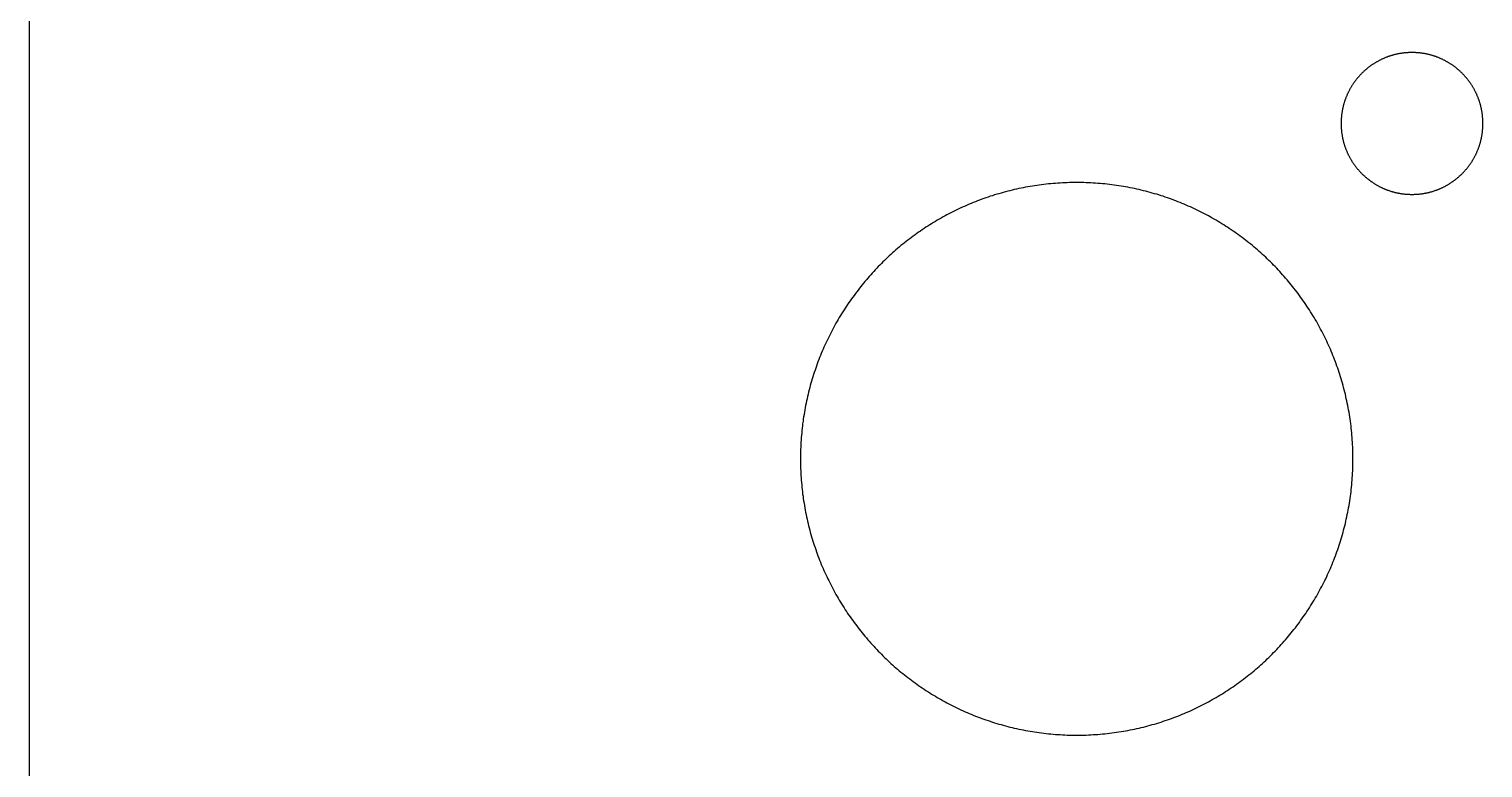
# Model space of a CAD drawing. Extents: x -13 to 43.9, y 40.3 to 95.3.
# Drawn here: x -13 to 7.5, y 50.67 to 61.08 of the extents above; entities that cross this region are included whole.
import ezdxf

# ---------------------------------------------------------------- set-up
doc = ezdxf.new("R2010")
doc.units = 0
doc.layers.get('0').update_dxf_attribs({"linetype": 'CONTINUOUS'})

msp = doc.modelspace()

# ---------------------------------------------------------------- linework, layer by layer
at = {"color": 7}
for points in [[(-13, 92.25), (-13, 47.25), (5.328, 47.25), (5.328, 46.75)], [(6.298, 60.73), (6.29, 60.728), (6.282, 60.726), (6.274, 60.724), (6.266, 60.722), (6.258, 60.721), (6.25, 60.719), (6.242, 60.716), (6.234, 60.714), (6.226, 60.712), (6.218, 60.71), (6.21, 60.707), (6.203, 60.705), (6.195, 60.703), (6.187, 60.7), (6.179, 60.697), (6.172, 60.695), (6.164, 60.692), (6.156, 60.689), (6.149, 60.686), (6.141, 60.684), (6.133, 60.681), (6.126, 60.678), (6.118, 60.675), (6.111, 60.671)], [(6.5, 60.75), (6.491, 60.75), (6.483, 60.75), (6.474, 60.75), (6.466, 60.749), (6.457, 60.749), (6.449, 60.749), (6.44, 60.748), (6.432, 60.748), (6.423, 60.747), (6.415, 60.746), (6.406, 60.746), (6.398, 60.745), (6.389, 60.744), (6.381, 60.743), (6.373, 60.742), (6.364, 60.741), (6.356, 60.74), (6.348, 60.738), (6.339, 60.737), (6.331, 60.736), (6.323, 60.734), (6.315, 60.733), (6.307, 60.731), (6.298, 60.73)], [(6.702, 60.73), (6.693, 60.731), (6.685, 60.733), (6.677, 60.734), (6.669, 60.736), (6.661, 60.737), (6.652, 60.738), (6.644, 60.74), (6.636, 60.741), (6.627, 60.742), (6.619, 60.743), (6.611, 60.744), (6.602, 60.745), (6.594, 60.746), (6.585, 60.746), (6.577, 60.747), (6.568, 60.748), (6.56, 60.748), (6.551, 60.749), (6.543, 60.749), (6.534, 60.749), (6.526, 60.75), (6.517, 60.75), (6.509, 60.75), (6.5, 60.75)], [(6.889, 60.671), (6.882, 60.675), (6.874, 60.678), (6.867, 60.681), (6.859, 60.684), (6.851, 60.686), (6.844, 60.689), (6.836, 60.692), (6.828, 60.695), (6.821, 60.697), (6.813, 60.7), (6.805, 60.703), (6.797, 60.705), (6.79, 60.707), (6.782, 60.71), (6.774, 60.712), (6.766, 60.714), (6.758, 60.716), (6.75, 60.719), (6.742, 60.721), (6.734, 60.722), (6.726, 60.724), (6.718, 60.726), (6.71, 60.728), (6.702, 60.73)], [(5.941, 60.579), (5.934, 60.575), (5.928, 60.57), (5.921, 60.566), (5.915, 60.561), (5.908, 60.556), (5.902, 60.551), (5.895, 60.547), (5.889, 60.542), (5.883, 60.537), (5.876, 60.532), (5.87, 60.527), (5.864, 60.522), (5.858, 60.517), (5.852, 60.511), (5.846, 60.506), (5.84, 60.501), (5.834, 60.496), (5.828, 60.49), (5.822, 60.485), (5.816, 60.479), (5.81, 60.474), (5.804, 60.468), (5.799, 60.463), (5.793, 60.457)], [(6.111, 60.671), (6.103, 60.668), (6.096, 60.665), (6.088, 60.662), (6.081, 60.658), (6.074, 60.655), (6.066, 60.651), (6.059, 60.648), (6.052, 60.644), (6.045, 60.641), (6.038, 60.637), (6.03, 60.633), (6.023, 60.629), (6.016, 60.625), (6.009, 60.621), (6.002, 60.618), (5.995, 60.613), (5.988, 60.609), (5.981, 60.605), (5.975, 60.601), (5.968, 60.597), (5.961, 60.592), (5.954, 60.588), (5.948, 60.584), (5.941, 60.579)], [(7.059, 60.579), (7.052, 60.584), (7.046, 60.588), (7.039, 60.592), (7.032, 60.597), (7.025, 60.601), (7.019, 60.605), (7.012, 60.609), (7.005, 60.613), (6.998, 60.618), (6.991, 60.621), (6.984, 60.625), (6.977, 60.629), (6.97, 60.633), (6.962, 60.637), (6.955, 60.641), (6.948, 60.644), (6.941, 60.648), (6.934, 60.651), (6.926, 60.655), (6.919, 60.658), (6.912, 60.662), (6.904, 60.665), (6.897, 60.668), (6.889, 60.671)], [(7.207, 60.457), (7.201, 60.463), (7.196, 60.468), (7.19, 60.474), (7.184, 60.479), (7.178, 60.485), (7.172, 60.49), (7.166, 60.496), (7.16, 60.501), (7.154, 60.506), (7.148, 60.511), (7.142, 60.517), (7.136, 60.522), (7.13, 60.527), (7.124, 60.532), (7.117, 60.537), (7.111, 60.542), (7.105, 60.547), (7.098, 60.551), (7.092, 60.556), (7.085, 60.561), (7.079, 60.566), (7.072, 60.57), (7.066, 60.575), (7.059, 60.579)], [(5.671, 60.309), (5.666, 60.302), (5.662, 60.296), (5.658, 60.289), (5.653, 60.282), (5.649, 60.275), (5.645, 60.269), (5.641, 60.262), (5.637, 60.255), (5.632, 60.248), (5.629, 60.241), (5.625, 60.234), (5.621, 60.227), (5.617, 60.22), (5.613, 60.212), (5.609, 60.205), (5.606, 60.198), (5.602, 60.191), (5.599, 60.184), (5.595, 60.176), (5.592, 60.169), (5.588, 60.162), (5.585, 60.154), (5.582, 60.147), (5.579, 60.139)], [(5.793, 60.457), (5.787, 60.451), (5.782, 60.446), (5.776, 60.44), (5.771, 60.434), (5.765, 60.428), (5.76, 60.422), (5.754, 60.416), (5.749, 60.41), (5.744, 60.404), (5.739, 60.398), (5.733, 60.392), (5.728, 60.386), (5.723, 60.38), (5.718, 60.374), (5.713, 60.367), (5.708, 60.361), (5.703, 60.355), (5.699, 60.348), (5.694, 60.342), (5.689, 60.335), (5.684, 60.329), (5.68, 60.322), (5.675, 60.316), (5.671, 60.309)], [(7.329, 60.309), (7.325, 60.316), (7.32, 60.322), (7.316, 60.329), (7.311, 60.335), (7.306, 60.342), (7.301, 60.348), (7.297, 60.355), (7.292, 60.361), (7.287, 60.367), (7.282, 60.374), (7.277, 60.38), (7.272, 60.386), (7.267, 60.392), (7.261, 60.398), (7.256, 60.404), (7.251, 60.41), (7.246, 60.416), (7.24, 60.422), (7.235, 60.428), (7.229, 60.434), (7.224, 60.44), (7.218, 60.446), (7.213, 60.451), (7.207, 60.457)], [(7.421, 60.139), (7.418, 60.147), (7.415, 60.154), (7.412, 60.162), (7.408, 60.169), (7.405, 60.176), (7.401, 60.184), (7.398, 60.191), (7.394, 60.198), (7.391, 60.205), (7.387, 60.212), (7.383, 60.22), (7.379, 60.227), (7.375, 60.234), (7.371, 60.241), (7.368, 60.248), (7.363, 60.255), (7.359, 60.262), (7.355, 60.269), (7.351, 60.275), (7.347, 60.282), (7.342, 60.289), (7.338, 60.296), (7.334, 60.302), (7.329, 60.309)], [(5.579, 60.139), (5.575, 60.132), (5.572, 60.124), (5.569, 60.117), (5.566, 60.109), (5.564, 60.101), (5.561, 60.094), (5.558, 60.086), (5.555, 60.078), (5.553, 60.071), (5.55, 60.063), (5.547, 60.055), (5.545, 60.047), (5.543, 60.04), (5.54, 60.032), (5.538, 60.024), (5.536, 60.016), (5.534, 60.008), (5.531, 60), (5.529, 59.992), (5.528, 59.984), (5.526, 59.976), (5.524, 59.968), (5.522, 59.96), (5.52, 59.952)], [(7.48, 59.952), (7.478, 59.96), (7.476, 59.968), (7.474, 59.976), (7.472, 59.984), (7.471, 59.992), (7.469, 60), (7.466, 60.008), (7.464, 60.016), (7.462, 60.024), (7.46, 60.032), (7.457, 60.04), (7.455, 60.047), (7.453, 60.055), (7.45, 60.063), (7.447, 60.071), (7.445, 60.078), (7.442, 60.086), (7.439, 60.094), (7.436, 60.101), (7.434, 60.109), (7.431, 60.117), (7.428, 60.124), (7.425, 60.132), (7.421, 60.139)], [(5.52, 59.952), (5.519, 59.943), (5.517, 59.935), (5.516, 59.927), (5.514, 59.919), (5.513, 59.911), (5.512, 59.902), (5.51, 59.894), (5.509, 59.886), (5.508, 59.877), (5.507, 59.869), (5.506, 59.861), (5.505, 59.852), (5.504, 59.844), (5.504, 59.835), (5.503, 59.827), (5.502, 59.818), (5.502, 59.81), (5.501, 59.801), (5.501, 59.793), (5.501, 59.784), (5.5, 59.776), (5.5, 59.767), (5.5, 59.759), (5.5, 59.75)], [(7.5, 59.75), (7.5, 59.759), (7.5, 59.767), (7.5, 59.776), (7.499, 59.784), (7.499, 59.793), (7.499, 59.801), (7.498, 59.81), (7.498, 59.818), (7.497, 59.827), (7.496, 59.835), (7.496, 59.844), (7.495, 59.852), (7.494, 59.861), (7.493, 59.869), (7.492, 59.877), (7.491, 59.886), (7.49, 59.894), (7.488, 59.902), (7.487, 59.911), (7.486, 59.919), (7.484, 59.927), (7.483, 59.935), (7.481, 59.943), (7.48, 59.952)], [(5.5, 59.75), (5.5, 59.741), (5.5, 59.733), (5.5, 59.724), (5.501, 59.716), (5.501, 59.707), (5.501, 59.699), (5.502, 59.69), (5.502, 59.682), (5.503, 59.673), (5.504, 59.665), (5.504, 59.656), (5.505, 59.648), (5.506, 59.639), (5.507, 59.631), (5.508, 59.623), (5.509, 59.614), (5.51, 59.606), (5.512, 59.598), (5.513, 59.589), (5.514, 59.581), (5.516, 59.573), (5.517, 59.565), (5.519, 59.557), (5.52, 59.548)], [(7.48, 59.548), (7.481, 59.557), (7.483, 59.565), (7.484, 59.573), (7.486, 59.581), (7.487, 59.589), (7.488, 59.598), (7.49, 59.606), (7.491, 59.614), (7.492, 59.623), (7.493, 59.631), (7.494, 59.639), (7.495, 59.648), (7.496, 59.656), (7.496, 59.665), (7.497, 59.673), (7.498, 59.682), (7.498, 59.69), (7.499, 59.699), (7.499, 59.707), (7.499, 59.716), (7.5, 59.724), (7.5, 59.733), (7.5, 59.741), (7.5, 59.75)], [(5.52, 59.548), (5.522, 59.54), (5.524, 59.532), (5.526, 59.524), (5.528, 59.516), (5.529, 59.508), (5.531, 59.5), (5.534, 59.492), (5.536, 59.484), (5.538, 59.476), (5.54, 59.468), (5.543, 59.46), (5.545, 59.453), (5.547, 59.445), (5.55, 59.437), (5.553, 59.429), (5.555, 59.422), (5.558, 59.414), (5.561, 59.406), (5.564, 59.399), (5.566, 59.391), (5.569, 59.383), (5.572, 59.376), (5.575, 59.368), (5.579, 59.361)], [(7.421, 59.361), (7.425, 59.368), (7.428, 59.376), (7.431, 59.383), (7.434, 59.391), (7.436, 59.399), (7.439, 59.406), (7.442, 59.414), (7.445, 59.422), (7.447, 59.429), (7.45, 59.437), (7.453, 59.445), (7.455, 59.453), (7.457, 59.46), (7.46, 59.468), (7.462, 59.476), (7.464, 59.484), (7.466, 59.492), (7.469, 59.5), (7.471, 59.508), (7.472, 59.516), (7.474, 59.524), (7.476, 59.532), (7.478, 59.54), (7.48, 59.548)], [(5.579, 59.361), (5.582, 59.353), (5.585, 59.346), (5.588, 59.338), (5.592, 59.331), (5.595, 59.324), (5.599, 59.316), (5.602, 59.309), (5.606, 59.302), (5.609, 59.295), (5.613, 59.288), (5.617, 59.28), (5.621, 59.273), (5.625, 59.266), (5.629, 59.259), (5.632, 59.252), (5.637, 59.245), (5.641, 59.238), (5.645, 59.231), (5.649, 59.225), (5.653, 59.218), (5.658, 59.211), (5.662, 59.204), (5.666, 59.198), (5.671, 59.191)], [(7.329, 59.191), (7.334, 59.198), (7.338, 59.204), (7.342, 59.211), (7.347, 59.218), (7.351, 59.225), (7.355, 59.231), (7.359, 59.238), (7.363, 59.245), (7.368, 59.252), (7.371, 59.259), (7.375, 59.266), (7.379, 59.273), (7.383, 59.28), (7.387, 59.288), (7.391, 59.295), (7.394, 59.302), (7.398, 59.309), (7.401, 59.316), (7.405, 59.324), (7.408, 59.331), (7.412, 59.338), (7.415, 59.346), (7.418, 59.353), (7.421, 59.361)], [(5.671, 59.191), (5.675, 59.184), (5.68, 59.178), (5.684, 59.171), (5.689, 59.165), (5.694, 59.158), (5.699, 59.152), (5.703, 59.145), (5.708, 59.139), (5.713, 59.133), (5.718, 59.126), (5.723, 59.12), (5.728, 59.114), (5.733, 59.108), (5.739, 59.102), (5.744, 59.096), (5.749, 59.09), (5.754, 59.084), (5.76, 59.078), (5.765, 59.072), (5.771, 59.066), (5.776, 59.06), (5.782, 59.054), (5.787, 59.049), (5.793, 59.043)], [(5.793, 59.043), (5.799, 59.037), (5.804, 59.032), (5.81, 59.026), (5.816, 59.021), (5.822, 59.015), (5.828, 59.01), (5.834, 59.004), (5.84, 58.999), (5.846, 58.994), (5.852, 58.989), (5.858, 58.983), (5.864, 58.978), (5.87, 58.973), (5.876, 58.968), (5.883, 58.963), (5.889, 58.958), (5.895, 58.953), (5.902, 58.949), (5.908, 58.944), (5.915, 58.939), (5.921, 58.934), (5.928, 58.93), (5.934, 58.925), (5.941, 58.921)], [(7.059, 58.921), (7.066, 58.925), (7.072, 58.93), (7.079, 58.934), (7.085, 58.939), (7.092, 58.944), (7.098, 58.949), (7.105, 58.953), (7.111, 58.958), (7.117, 58.963), (7.124, 58.968), (7.13, 58.973), (7.136, 58.978), (7.142, 58.983), (7.148, 58.989), (7.154, 58.994), (7.16, 58.999), (7.166, 59.004), (7.172, 59.01), (7.178, 59.015), (7.184, 59.021), (7.19, 59.026), (7.196, 59.032), (7.201, 59.037), (7.207, 59.043)], [(7.207, 59.043), (7.213, 59.049), (7.218, 59.054), (7.224, 59.06), (7.229, 59.066), (7.235, 59.072), (7.24, 59.078), (7.246, 59.084), (7.251, 59.09), (7.256, 59.096), (7.261, 59.102), (7.267, 59.108), (7.272, 59.114), (7.277, 59.12), (7.282, 59.126), (7.287, 59.133), (7.292, 59.139), (7.297, 59.145), (7.301, 59.152), (7.306, 59.158), (7.311, 59.165), (7.316, 59.171), (7.32, 59.178), (7.325, 59.184), (7.329, 59.191)], [(0.987, 58.838), (0.955, 58.831), (0.924, 58.824), (0.892, 58.817), (0.861, 58.81), (0.83, 58.802), (0.799, 58.794), (0.768, 58.786), (0.737, 58.778), (0.706, 58.769), (0.675, 58.76), (0.644, 58.751), (0.614, 58.742), (0.583, 58.732), (0.553, 58.723), (0.523, 58.712), (0.493, 58.702), (0.463, 58.692), (0.433, 58.681), (0.403, 58.67), (0.373, 58.658), (0.344, 58.647), (0.314, 58.635), (0.285, 58.623), (0.256, 58.611)], [(1.772, 58.917), (1.738, 58.917), (1.705, 58.917), (1.672, 58.916), (1.638, 58.915), (1.605, 58.914), (1.572, 58.912), (1.538, 58.91), (1.505, 58.908), (1.472, 58.906), (1.439, 58.903), (1.407, 58.9), (1.374, 58.897), (1.341, 58.894), (1.309, 58.89), (1.276, 58.886), (1.244, 58.882), (1.211, 58.877), (1.179, 58.872), (1.147, 58.867), (1.115, 58.862), (1.083, 58.856), (1.051, 58.85), (1.019, 58.844), (0.987, 58.838)], [(2.557, 58.838), (2.525, 58.844), (2.493, 58.85), (2.462, 58.856), (2.43, 58.862), (2.397, 58.867), (2.365, 58.872), (2.333, 58.877), (2.301, 58.882), (2.268, 58.886), (2.236, 58.89), (2.203, 58.894), (2.17, 58.897), (2.138, 58.9), (2.105, 58.903), (2.072, 58.906), (2.039, 58.908), (2.006, 58.91), (1.973, 58.912), (1.939, 58.914), (1.906, 58.915), (1.873, 58.916), (1.839, 58.917), (1.806, 58.917), (1.772, 58.917)], [(3.288, 58.611), (3.259, 58.623), (3.23, 58.635), (3.2, 58.647), (3.171, 58.658), (3.141, 58.67), (3.111, 58.681), (3.081, 58.692), (3.051, 58.702), (3.021, 58.712), (2.991, 58.723), (2.961, 58.732), (2.93, 58.742), (2.9, 58.751), (2.869, 58.76), (2.838, 58.769), (2.808, 58.778), (2.777, 58.786), (2.745, 58.794), (2.714, 58.802), (2.683, 58.81), (2.652, 58.817), (2.62, 58.824), (2.589, 58.831), (2.557, 58.838)], [(5.941, 58.921), (5.948, 58.916), (5.954, 58.912), (5.961, 58.908), (5.968, 58.903), (5.975, 58.899), (5.981, 58.895), (5.988, 58.891), (5.995, 58.887), (6.002, 58.882), (6.009, 58.879), (6.016, 58.875), (6.023, 58.871), (6.03, 58.867), (6.038, 58.863), (6.045, 58.859), (6.052, 58.856), (6.059, 58.852), (6.066, 58.849), (6.074, 58.845), (6.081, 58.842), (6.088, 58.838), (6.096, 58.835), (6.103, 58.832), (6.111, 58.829)], [(6.889, 58.829), (6.897, 58.832), (6.904, 58.835), (6.912, 58.838), (6.919, 58.842), (6.926, 58.845), (6.934, 58.849), (6.941, 58.852), (6.948, 58.856), (6.955, 58.859), (6.962, 58.863), (6.97, 58.867), (6.977, 58.871), (6.984, 58.875), (6.991, 58.879), (6.998, 58.882), (7.005, 58.887), (7.012, 58.891), (7.019, 58.895), (7.025, 58.899), (7.032, 58.903), (7.039, 58.908), (7.046, 58.912), (7.052, 58.916), (7.059, 58.921)], [(6.111, 58.829), (6.118, 58.825), (6.126, 58.822), (6.133, 58.819), (6.141, 58.816), (6.149, 58.814), (6.156, 58.811), (6.164, 58.808), (6.172, 58.805), (6.179, 58.803), (6.187, 58.8), (6.195, 58.797), (6.203, 58.795), (6.21, 58.793), (6.218, 58.79), (6.226, 58.788), (6.234, 58.786), (6.242, 58.784), (6.25, 58.781), (6.258, 58.779), (6.266, 58.778), (6.274, 58.776), (6.282, 58.774), (6.29, 58.772), (6.298, 58.77)], [(6.298, 58.77), (6.307, 58.769), (6.315, 58.767), (6.323, 58.766), (6.331, 58.764), (6.339, 58.763), (6.348, 58.762), (6.356, 58.76), (6.364, 58.759), (6.373, 58.758), (6.381, 58.757), (6.389, 58.756), (6.398, 58.755), (6.406, 58.754), (6.415, 58.754), (6.423, 58.753), (6.432, 58.752), (6.44, 58.752), (6.449, 58.751), (6.457, 58.751), (6.466, 58.751), (6.474, 58.75), (6.483, 58.75), (6.491, 58.75), (6.5, 58.75)], [(6.5, 58.75), (6.509, 58.75), (6.517, 58.75), (6.526, 58.75), (6.534, 58.751), (6.543, 58.751), (6.551, 58.751), (6.56, 58.752), (6.568, 58.752), (6.577, 58.753), (6.585, 58.754), (6.594, 58.754), (6.602, 58.755), (6.611, 58.756), (6.619, 58.757), (6.627, 58.758), (6.636, 58.759), (6.644, 58.76), (6.652, 58.762), (6.661, 58.763), (6.669, 58.764), (6.677, 58.766), (6.685, 58.767), (6.693, 58.769), (6.702, 58.77)], [(6.702, 58.77), (6.71, 58.772), (6.718, 58.774), (6.726, 58.776), (6.734, 58.778), (6.742, 58.779), (6.75, 58.781), (6.758, 58.784), (6.766, 58.786), (6.774, 58.788), (6.782, 58.79), (6.79, 58.793), (6.797, 58.795), (6.805, 58.797), (6.813, 58.8), (6.821, 58.803), (6.828, 58.805), (6.836, 58.808), (6.844, 58.811), (6.851, 58.814), (6.859, 58.816), (6.867, 58.819), (6.874, 58.822), (6.882, 58.825), (6.889, 58.829)], [(0.256, 58.611), (0.227, 58.599), (0.198, 58.586), (0.169, 58.573), (0.14, 58.56), (0.112, 58.547), (0.083, 58.533), (0.055, 58.519), (0.027, 58.505), (-0.001, 58.491), (-0.029, 58.477), (-0.057, 58.462), (-0.085, 58.447), (-0.112, 58.432), (-0.139, 58.417), (-0.167, 58.401), (-0.194, 58.385), (-0.221, 58.369), (-0.248, 58.353), (-0.274, 58.337), (-0.301, 58.32), (-0.327, 58.303), (-0.354, 58.286), (-0.38, 58.269), (-0.406, 58.252)], [(3.95, 58.252), (3.924, 58.269), (3.898, 58.286), (3.871, 58.303), (3.845, 58.32), (3.818, 58.337), (3.792, 58.353), (3.765, 58.369), (3.738, 58.385), (3.711, 58.401), (3.684, 58.417), (3.656, 58.432), (3.629, 58.447), (3.601, 58.462), (3.573, 58.477), (3.545, 58.491), (3.517, 58.505), (3.489, 58.519), (3.461, 58.533), (3.432, 58.547), (3.404, 58.56), (3.375, 58.573), (3.346, 58.586), (3.317, 58.599), (3.288, 58.611)], [(-0.406, 58.252), (-0.431, 58.234), (-0.457, 58.216), (-0.483, 58.198), (-0.508, 58.18), (-0.533, 58.162), (-0.558, 58.143), (-0.583, 58.124), (-0.608, 58.106), (-0.633, 58.086), (-0.657, 58.067), (-0.681, 58.047), (-0.706, 58.028), (-0.729, 58.008), (-0.753, 57.988), (-0.777, 57.967), (-0.8, 57.947), (-0.824, 57.926), (-0.847, 57.905), (-0.87, 57.884), (-0.893, 57.863), (-0.915, 57.842), (-0.938, 57.82), (-0.96, 57.798), (-0.982, 57.776)], [(4.526, 57.776), (4.504, 57.798), (4.482, 57.82), (4.459, 57.842), (4.437, 57.863), (4.414, 57.884), (4.391, 57.905), (4.368, 57.926), (4.345, 57.947), (4.321, 57.967), (4.297, 57.988), (4.274, 58.008), (4.25, 58.028), (4.226, 58.047), (4.201, 58.067), (4.177, 58.086), (4.152, 58.106), (4.127, 58.124), (4.103, 58.143), (4.077, 58.162), (4.052, 58.18), (4.027, 58.198), (4.001, 58.216), (3.976, 58.234), (3.95, 58.252)], [(-0.982, 57.776), (-1.004, 57.754), (-1.026, 57.732), (-1.047, 57.709), (-1.069, 57.687), (-1.09, 57.664), (-1.111, 57.641), (-1.132, 57.618), (-1.153, 57.595), (-1.173, 57.571), (-1.193, 57.547), (-1.214, 57.524), (-1.233, 57.5), (-1.253, 57.476), (-1.273, 57.451), (-1.292, 57.427), (-1.311, 57.402), (-1.33, 57.377), (-1.349, 57.353), (-1.368, 57.327), (-1.386, 57.302), (-1.404, 57.277), (-1.422, 57.251), (-1.44, 57.226), (-1.458, 57.2)], [(5.002, 57.2), (4.984, 57.226), (4.966, 57.251), (4.948, 57.277), (4.93, 57.302), (4.912, 57.327), (4.893, 57.353), (4.874, 57.377), (4.856, 57.402), (4.836, 57.427), (4.817, 57.451), (4.797, 57.476), (4.778, 57.5), (4.758, 57.524), (4.738, 57.547), (4.717, 57.571), (4.697, 57.595), (4.676, 57.618), (4.655, 57.641), (4.634, 57.664), (4.613, 57.687), (4.592, 57.709), (4.57, 57.732), (4.548, 57.754), (4.526, 57.776)], [(-1.458, 57.2), (-1.475, 57.174), (-1.492, 57.148), (-1.509, 57.121), (-1.526, 57.095), (-1.543, 57.068), (-1.559, 57.042), (-1.575, 57.015), (-1.591, 56.988), (-1.607, 56.961), (-1.622, 56.934), (-1.638, 56.906), (-1.653, 56.879), (-1.668, 56.851), (-1.682, 56.823), (-1.697, 56.795), (-1.711, 56.767), (-1.725, 56.739), (-1.739, 56.711), (-1.752, 56.682), (-1.766, 56.654), (-1.779, 56.625), (-1.792, 56.596), (-1.804, 56.567), (-1.817, 56.538)], [(5.361, 56.538), (5.349, 56.567), (5.336, 56.596), (5.323, 56.625), (5.31, 56.654), (5.297, 56.682), (5.283, 56.711), (5.269, 56.739), (5.255, 56.767), (5.241, 56.795), (5.227, 56.823), (5.212, 56.851), (5.197, 56.879), (5.182, 56.906), (5.167, 56.934), (5.151, 56.961), (5.135, 56.988), (5.119, 57.015), (5.103, 57.042), (5.087, 57.068), (5.07, 57.095), (5.053, 57.121), (5.036, 57.148), (5.019, 57.174), (5.002, 57.2)], [(-1.817, 56.538), (-1.829, 56.509), (-1.841, 56.48), (-1.853, 56.45), (-1.864, 56.421), (-1.876, 56.391), (-1.887, 56.361), (-1.897, 56.331), (-1.908, 56.301), (-1.918, 56.271), (-1.928, 56.241), (-1.938, 56.211), (-1.948, 56.18), (-1.957, 56.15), (-1.966, 56.119), (-1.975, 56.088), (-1.984, 56.058), (-1.992, 56.027), (-2, 55.995), (-2.008, 55.964), (-2.016, 55.933), (-2.023, 55.902), (-2.03, 55.87), (-2.037, 55.839), (-2.044, 55.807)], [(5.588, 55.807), (5.581, 55.839), (5.574, 55.87), (5.567, 55.902), (5.56, 55.933), (5.552, 55.964), (5.544, 55.995), (5.536, 56.027), (5.528, 56.058), (5.519, 56.088), (5.51, 56.119), (5.501, 56.15), (5.492, 56.18), (5.482, 56.211), (5.473, 56.241), (5.462, 56.271), (5.452, 56.301), (5.442, 56.331), (5.431, 56.361), (5.42, 56.391), (5.408, 56.421), (5.397, 56.45), (5.385, 56.48), (5.373, 56.509), (5.361, 56.538)], [(-2.044, 55.807), (-2.05, 55.775), (-2.056, 55.743), (-2.062, 55.712), (-2.068, 55.68), (-2.073, 55.647), (-2.078, 55.615), (-2.083, 55.583), (-2.087, 55.551), (-2.092, 55.518), (-2.096, 55.486), (-2.099, 55.453), (-2.103, 55.42), (-2.106, 55.388), (-2.109, 55.355), (-2.112, 55.322), (-2.114, 55.289), (-2.116, 55.256), (-2.118, 55.223), (-2.119, 55.189), (-2.121, 55.156), (-2.122, 55.123), (-2.122, 55.089), (-2.123, 55.056), (-2.123, 55.022)], [(5.667, 55.022), (5.667, 55.056), (5.667, 55.089), (5.666, 55.123), (5.665, 55.156), (5.664, 55.189), (5.662, 55.223), (5.66, 55.256), (5.658, 55.289), (5.656, 55.322), (5.653, 55.355), (5.65, 55.388), (5.647, 55.42), (5.644, 55.453), (5.64, 55.486), (5.636, 55.518), (5.632, 55.551), (5.627, 55.583), (5.622, 55.615), (5.617, 55.647), (5.612, 55.68), (5.606, 55.712), (5.6, 55.743), (5.594, 55.775), (5.588, 55.807)], [(-2.123, 55.022), (-2.123, 54.988), (-2.122, 54.955), (-2.122, 54.922), (-2.121, 54.888), (-2.119, 54.855), (-2.118, 54.822), (-2.116, 54.788), (-2.114, 54.755), (-2.112, 54.722), (-2.109, 54.689), (-2.106, 54.657), (-2.103, 54.624), (-2.099, 54.591), (-2.096, 54.559), (-2.092, 54.526), (-2.087, 54.494), (-2.083, 54.461), (-2.078, 54.429), (-2.073, 54.397), (-2.068, 54.365), (-2.062, 54.333), (-2.056, 54.301), (-2.05, 54.269), (-2.044, 54.237)], [(5.588, 54.237), (5.594, 54.269), (5.6, 54.301), (5.606, 54.333), (5.612, 54.365), (5.617, 54.397), (5.622, 54.429), (5.627, 54.461), (5.632, 54.494), (5.636, 54.526), (5.64, 54.559), (5.644, 54.591), (5.647, 54.624), (5.65, 54.657), (5.653, 54.689), (5.656, 54.722), (5.658, 54.755), (5.66, 54.788), (5.662, 54.822), (5.664, 54.855), (5.665, 54.888), (5.666, 54.922), (5.667, 54.955), (5.667, 54.988), (5.667, 55.022)], [(-2.044, 54.237), (-2.037, 54.205), (-2.03, 54.174), (-2.023, 54.142), (-2.016, 54.111), (-2.008, 54.08), (-2, 54.049), (-1.992, 54.018), (-1.984, 53.987), (-1.975, 53.956), (-1.966, 53.925), (-1.957, 53.894), (-1.948, 53.864), (-1.938, 53.833), (-1.928, 53.803), (-1.918, 53.773), (-1.908, 53.743), (-1.897, 53.713), (-1.887, 53.683), (-1.876, 53.653), (-1.864, 53.623), (-1.853, 53.594), (-1.841, 53.564), (-1.829, 53.535), (-1.817, 53.506)], [(5.361, 53.506), (5.373, 53.535), (5.385, 53.564), (5.397, 53.594), (5.408, 53.623), (5.42, 53.653), (5.431, 53.683), (5.442, 53.713), (5.452, 53.743), (5.462, 53.773), (5.473, 53.803), (5.482, 53.833), (5.492, 53.864), (5.501, 53.894), (5.51, 53.925), (5.519, 53.956), (5.528, 53.987), (5.536, 54.018), (5.544, 54.049), (5.552, 54.08), (5.56, 54.111), (5.567, 54.142), (5.574, 54.174), (5.581, 54.205), (5.588, 54.237)], [(-1.817, 53.506), (-1.804, 53.477), (-1.792, 53.448), (-1.779, 53.419), (-1.766, 53.39), (-1.752, 53.362), (-1.739, 53.333), (-1.725, 53.305), (-1.711, 53.277), (-1.697, 53.249), (-1.682, 53.221), (-1.668, 53.193), (-1.653, 53.165), (-1.638, 53.138), (-1.622, 53.111), (-1.607, 53.083), (-1.591, 53.056), (-1.575, 53.029), (-1.559, 53.002), (-1.543, 52.976), (-1.526, 52.949), (-1.509, 52.923), (-1.492, 52.896), (-1.475, 52.87), (-1.458, 52.844)], [(5.002, 52.844), (5.019, 52.87), (5.036, 52.896), (5.053, 52.923), (5.07, 52.949), (5.087, 52.976), (5.103, 53.002), (5.119, 53.029), (5.135, 53.056), (5.151, 53.083), (5.167, 53.111), (5.182, 53.138), (5.197, 53.165), (5.212, 53.193), (5.227, 53.221), (5.241, 53.249), (5.255, 53.277), (5.269, 53.305), (5.283, 53.333), (5.297, 53.362), (5.31, 53.39), (5.323, 53.419), (5.336, 53.448), (5.349, 53.477), (5.361, 53.506)], [(-1.458, 52.844), (-1.44, 52.819), (-1.422, 52.793), (-1.404, 52.767), (-1.386, 52.742), (-1.368, 52.717), (-1.349, 52.692), (-1.33, 52.667), (-1.311, 52.642), (-1.292, 52.617), (-1.273, 52.593), (-1.253, 52.569), (-1.233, 52.544), (-1.214, 52.521), (-1.193, 52.497), (-1.173, 52.473), (-1.153, 52.45), (-1.132, 52.426), (-1.111, 52.403), (-1.09, 52.38), (-1.069, 52.357), (-1.047, 52.335), (-1.026, 52.312), (-1.004, 52.29), (-0.982, 52.268)], [(4.526, 52.268), (4.548, 52.29), (4.57, 52.312), (4.592, 52.335), (4.613, 52.357), (4.634, 52.38), (4.655, 52.403), (4.676, 52.426), (4.697, 52.45), (4.717, 52.473), (4.738, 52.497), (4.758, 52.521), (4.778, 52.544), (4.797, 52.569), (4.817, 52.593), (4.836, 52.617), (4.856, 52.642), (4.874, 52.667), (4.893, 52.692), (4.912, 52.717), (4.93, 52.742), (4.948, 52.767), (4.966, 52.793), (4.984, 52.819), (5.002, 52.844)], [(-0.982, 52.268), (-0.96, 52.246), (-0.938, 52.224), (-0.915, 52.203), (-0.893, 52.181), (-0.87, 52.16), (-0.847, 52.139), (-0.824, 52.118), (-0.8, 52.097), (-0.777, 52.077), (-0.753, 52.057), (-0.729, 52.036), (-0.706, 52.017), (-0.681, 51.997), (-0.657, 51.977), (-0.633, 51.958), (-0.608, 51.939), (-0.583, 51.92), (-0.558, 51.901), (-0.533, 51.882), (-0.508, 51.864), (-0.483, 51.846), (-0.457, 51.828), (-0.431, 51.81), (-0.406, 51.792)], [(3.95, 51.792), (3.976, 51.81), (4.001, 51.828), (4.027, 51.846), (4.052, 51.864), (4.077, 51.882), (4.103, 51.901), (4.127, 51.92), (4.152, 51.939), (4.177, 51.958), (4.201, 51.977), (4.226, 51.997), (4.25, 52.017), (4.274, 52.036), (4.297, 52.057), (4.321, 52.077), (4.345, 52.097), (4.368, 52.118), (4.391, 52.139), (4.414, 52.16), (4.437, 52.181), (4.459, 52.203), (4.482, 52.224), (4.504, 52.246), (4.526, 52.268)], [(-0.406, 51.792), (-0.38, 51.775), (-0.354, 51.758), (-0.327, 51.741), (-0.301, 51.724), (-0.274, 51.707), (-0.248, 51.691), (-0.221, 51.675), (-0.194, 51.659), (-0.167, 51.643), (-0.139, 51.628), (-0.112, 51.612), (-0.085, 51.597), (-0.057, 51.582), (-0.029, 51.568), (-0.001, 51.553), (0.027, 51.539), (0.055, 51.525), (0.083, 51.511), (0.112, 51.498), (0.14, 51.484), (0.169, 51.471), (0.198, 51.458), (0.227, 51.446), (0.256, 51.433)], [(3.288, 51.433), (3.317, 51.446), (3.346, 51.458), (3.375, 51.471), (3.404, 51.484), (3.432, 51.498), (3.461, 51.511), (3.489, 51.525), (3.517, 51.539), (3.545, 51.553), (3.573, 51.568), (3.601, 51.582), (3.629, 51.597), (3.656, 51.612), (3.684, 51.628), (3.711, 51.643), (3.738, 51.659), (3.765, 51.675), (3.792, 51.691), (3.818, 51.707), (3.845, 51.724), (3.871, 51.741), (3.898, 51.758), (3.924, 51.775), (3.95, 51.792)], [(0.256, 51.433), (0.285, 51.421), (0.314, 51.409), (0.344, 51.397), (0.373, 51.386), (0.403, 51.374), (0.433, 51.363), (0.463, 51.353), (0.493, 51.342), (0.523, 51.332), (0.553, 51.322), (0.583, 51.312), (0.614, 51.302), (0.644, 51.293), (0.675, 51.284), (0.706, 51.275), (0.737, 51.266), (0.768, 51.258), (0.799, 51.25), (0.83, 51.242), (0.861, 51.234), (0.892, 51.227), (0.924, 51.22), (0.955, 51.213), (0.987, 51.206)], [(2.557, 51.206), (2.589, 51.213), (2.62, 51.22), (2.652, 51.227), (2.683, 51.234), (2.714, 51.242), (2.745, 51.25), (2.777, 51.258), (2.808, 51.266), (2.838, 51.275), (2.869, 51.284), (2.9, 51.293), (2.93, 51.302), (2.961, 51.312), (2.991, 51.322), (3.021, 51.332), (3.051, 51.342), (3.081, 51.353), (3.111, 51.363), (3.141, 51.374), (3.171, 51.386), (3.2, 51.397), (3.23, 51.409), (3.259, 51.421), (3.288, 51.433)], [(0.987, 51.206), (1.019, 51.2), (1.051, 51.194), (1.083, 51.188), (1.115, 51.182), (1.147, 51.177), (1.179, 51.172), (1.211, 51.167), (1.244, 51.163), (1.276, 51.158), (1.309, 51.154), (1.341, 51.151), (1.374, 51.147), (1.407, 51.144), (1.439, 51.141), (1.472, 51.138), (1.505, 51.136), (1.538, 51.134), (1.572, 51.132), (1.605, 51.131), (1.638, 51.129), (1.672, 51.128), (1.705, 51.128), (1.738, 51.127), (1.772, 51.127)], [(1.772, 51.127), (1.806, 51.127), (1.839, 51.128), (1.873, 51.128), (1.906, 51.129), (1.939, 51.131), (1.973, 51.132), (2.006, 51.134), (2.039, 51.136), (2.072, 51.138), (2.105, 51.141), (2.138, 51.144), (2.17, 51.147), (2.203, 51.151), (2.236, 51.154), (2.268, 51.158), (2.301, 51.163), (2.333, 51.167), (2.365, 51.172), (2.397, 51.177), (2.43, 51.182), (2.462, 51.188), (2.493, 51.194), (2.525, 51.2), (2.557, 51.206)]]:
    msp.add_lwpolyline(points, dxfattribs=at)
for points in [[(7.5, 59.75), (7.5, 59.75)], [(5.667, 55.022), (5.667, 55.022)]]:
    msp.add_lwpolyline(points, close=True, dxfattribs=at)

doc.saveas('drawing.dxf')
